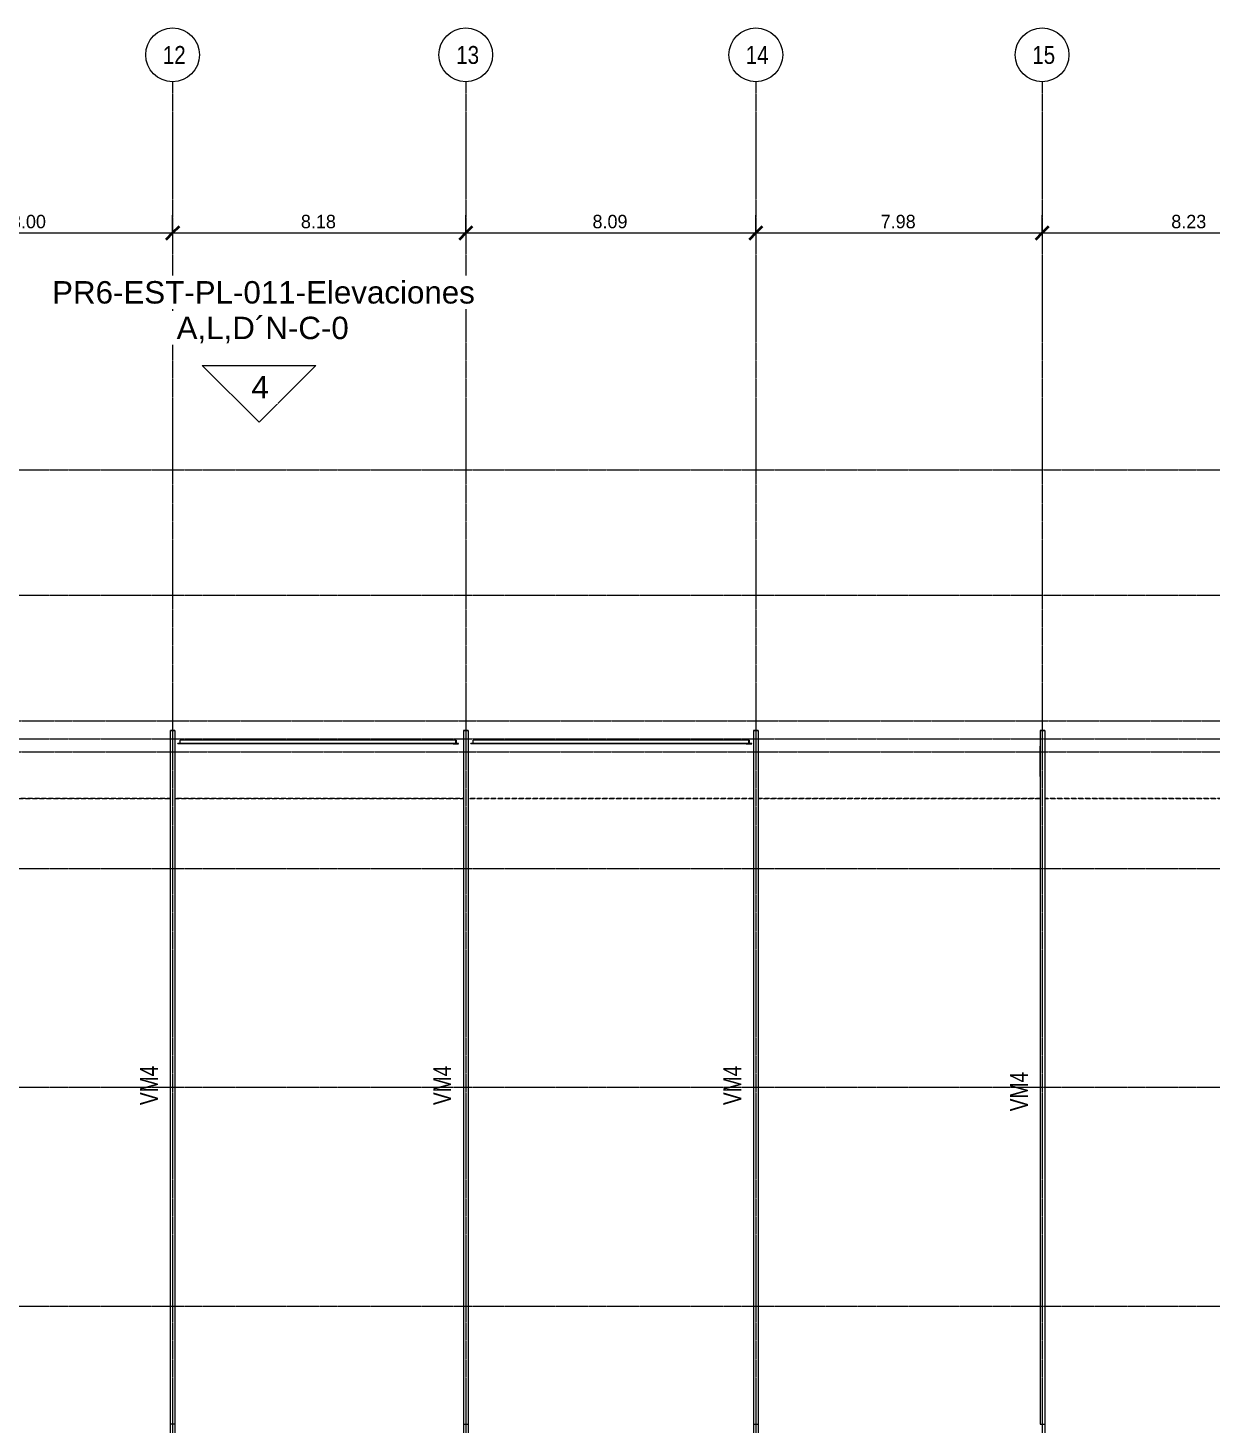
# Model space of a CAD drawing. Header units: centimetres. Extents: x -14291 to 3948, y -1225 to 8033.
# Drawn here: x -8575 to -5275, y 4139 to 8033 of the extents above; entities that cross this region are included whole.
import ezdxf

# ---------------------------------------------------------------- set-up
doc = ezdxf.new("R2010")
doc.units = ezdxf.units.CM
doc.linetypes.add('_Overhead', pattern=[0.47625, 0.3175, -0.15875])
doc.linetypes.add('Grid Line', pattern=[2.2225, 1.27, -0.3175, 0.3175, -0.3175])
for name, color, linetype, lineweight in [('A-ANNO-DIMS', 7, 'Continuous', 9), ('A-ANNO-DIMS-250', 7, 'Continuous', 9), ('A-FLOR', 7, 'Continuous', 9), ('G-ANNO-SYMB', 7, 'Continuous', 9), ('S-BEAM', 7, 'Continuous', 9), ('S-BEAM-IDEN', 7, 'Continuous', 18), ('S-COLS', 7, 'Continuous', 9), ('S-GRID', 7, 'Continuous', 9), ('S-GRID-IDEN', 7, 'Continuous', 9)]:
    doc.layers.add(name, color=color, linetype=linetype, lineweight=lineweight)
doc.styles.add('Arial', font='arial.ttf', dxfattribs={"height": 62.5})
doc.styles.add('Century Gothic', font='GOTHIC.TTF', dxfattribs={"height": 37.5})
doc.styles.add('Century Gothic_1', font='GOTHIC.TTF', dxfattribs={"width": 0.8, "height": 50})
doc.styles.add('Saira Condensed', font='SairaCondensed-Regular.ttf', dxfattribs={"height": 50})
doc.dimstyles.new('FCA_N_Cotas_E100', dxfattribs={"dimscale": 30.48, "dimtxt": 39.15631, "dimasz": 1.230315, "dimexe": 1.64042, "dimexo": 1.64042, "dimgap": 0.082021, "dimtad": 1, "dimlfac": 0.01, "dimrnd": 0.01, "dimzin": 0, "dimdsep": 46, "dimtxsty": 'Century Gothic', "dimblk1": 'OBLIQUE', "dimblk2": 'OBLIQUE', "dimsah": 1, "dimcen": 0.09, "dimdle": 1.64042, "dimadec": 3, "dimazin": 2, "dimtfac": 1, "dimtdec": 4, "dimtix": 1, "dimtmove": 0, "dimatfit": 3, "dimfxl": 1, "dimtvp": 1, "dimtolj": 1, "dimtzin": 0, "dimarcsym": 2})

# ---------------------------------------------------------------- blocks, each defined once
blk = doc.blocks.new('RVR_Tensor angular doble L - d_25 mm-1744881-N01 - Planta Envigados')
at = {"layer": 'S-BEAM'}
for p, q in [((-4.7, -4.5), (-4.7, 5)), ((763.6, 5), (-4.7, 5)), ((764, 5), (763.6, 5)), ((763.6, 5), (763.6, -4.5)), ((764, -5), (764, 5)), ((764, 5), (764.7, 5)), ((765, 5), (764.7, 5)), ((764.7, 5), (764.7, -5)), ((765, -4.5), (765, 5)), ((-11.5, -5), (-11.5, -4.5)), ((756.8, -4.5), (-11.5, -4.5)), ((756.8, -5), (-11.5, -5)), ((764.7, -5), (-3.6, -5)), ((763.6, -4.5), (756.8, -4.5)), ((756.8, -4.5), (756.8, -5)), ((756.8, -5), (764, -5)), ((764.7, -5), (771.9, -5)), ((771.9, -4.5), (765, -4.5)), ((771.9, -5), (771.9, -4.5))]:
    blk.add_line(p, q, dxfattribs=at)
blk = doc.blocks.new('Grid - 3mm-1819951-N01 - Planta Envigados')
at = {"layer": 'S-GRID-IDEN', "color": 253, "true_color": 0xaaaaaa}
blk.add_circle((0, 0), 0.3, dxfattribs=at)
blk = doc.blocks.new('DIMBLOCK25-N01 - Planta Envigados')
at = {"layer": 'A-ANNO-DIMS-250'}
for p, q in [((-8971.4, 7460.9), (-8971.4, 7510.9)), ((-8171.6, 7460.9), (-8171.6, 7510.9)), ((-8971.4, 7460.9), (-8171.6, 7460.9)), ((-8971.4, 7460.9), (-8971.4, 7437.4)), ((-8171.6, 7460.9), (-8171.6, 7437.4))]:
    blk.add_line(p, q, dxfattribs=at)
at = {"layer": 'A-ANNO-DIMS-250', "lineweight": 35}
for p, q in [((-8971.4, 7460.9), (-8952.6, 7479.6)), ((-8171.6, 7460.9), (-8152.8, 7479.6)), ((-8971.4, 7460.9), (-8990.1, 7442.1)), ((-8171.6, 7460.9), (-8190.3, 7442.1))]:
    blk.add_line(p, q, dxfattribs=at)
at = {"layer": 'A-ANNO-DIMS-250', "color": 0, "insert": (-8622.5, 7511.4), "char_height": 37.5, "width": 122.317, "attachment_point": 1, "line_spacing_factor": 0.984502, "style": 'Century Gothic'}
blk.add_mtext('8.00', dxfattribs=at)
blk = doc.blocks.new('_Oblique')
at = {"color": 0, "linetype": 'ByBlock', "lineweight": -2}
blk.add_line((-0.5, -0.5), (0.5, 0.5), dxfattribs=at)
blk = doc.blocks.new('DIMBLOCK26-N01 - Planta Envigados')
at = {"layer": 'A-ANNO-DIMS-250'}
for p, q in [((-8171.6, 7460.9), (-8171.6, 7510.9)), ((-7354, 7460.9), (-7354, 7510.9)), ((-8171.6, 7460.9), (-7354, 7460.9)), ((-8171.6, 7460.9), (-8171.6, 7437.4)), ((-7354, 7460.9), (-7354, 7437.4))]:
    blk.add_line(p, q, dxfattribs=at)
at = {"layer": 'A-ANNO-DIMS-250', "lineweight": 35}
for p, q in [((-8171.6, 7460.9), (-8152.8, 7479.6)), ((-7354, 7460.9), (-7335.3, 7479.6)), ((-8171.6, 7460.9), (-8190.3, 7442.1)), ((-7354, 7460.9), (-7372.8, 7442.1))]:
    blk.add_line(p, q, dxfattribs=at)
at = {"layer": 'A-ANNO-DIMS-250', "color": 0, "insert": (-7813.8, 7511.4), "char_height": 37.5, "width": 122.317, "attachment_point": 1, "line_spacing_factor": 0.984502, "style": 'Century Gothic'}
blk.add_mtext('8.18', dxfattribs=at)
blk = doc.blocks.new('DIMBLOCK27-N01 - Planta Envigados')
at = {"layer": 'A-ANNO-DIMS-250'}
for p, q in [((-7354, 7460.9), (-7354, 7510.9)), ((-6545, 7460.9), (-6545, 7510.9)), ((-7354, 7460.9), (-6545, 7460.9)), ((-7354, 7460.9), (-7354, 7437.4)), ((-6545, 7460.9), (-6545, 7437.4))]:
    blk.add_line(p, q, dxfattribs=at)
at = {"layer": 'A-ANNO-DIMS-250', "lineweight": 35}
for p, q in [((-7354, 7460.9), (-7335.3, 7479.6)), ((-6545, 7460.9), (-6526.2, 7479.6)), ((-7354, 7460.9), (-7372.8, 7442.1)), ((-6545, 7460.9), (-6563.7, 7442.1))]:
    blk.add_line(p, q, dxfattribs=at)
at = {"layer": 'A-ANNO-DIMS-250', "color": 0, "insert": (-7000.5, 7511.4), "char_height": 37.5, "width": 122.317, "attachment_point": 1, "line_spacing_factor": 0.984502, "style": 'Century Gothic'}
blk.add_mtext('8.09', dxfattribs=at)
blk = doc.blocks.new('DIMBLOCK28-N01 - Planta Envigados')
at = {"layer": 'A-ANNO-DIMS-250'}
for p, q in [((-6545, 7460.9), (-6545, 7510.9)), ((-5746.5, 7460.9), (-5746.5, 7510.9)), ((-6545, 7460.9), (-5746.5, 7460.9)), ((-6545, 7460.9), (-6545, 7437.4)), ((-5746.5, 7460.9), (-5746.5, 7437.4))]:
    blk.add_line(p, q, dxfattribs=at)
at = {"layer": 'A-ANNO-DIMS-250', "lineweight": 35}
for p, q in [((-6545, 7460.9), (-6526.2, 7479.6)), ((-5746.5, 7460.9), (-5727.8, 7479.6)), ((-6545, 7460.9), (-6563.7, 7442.1)), ((-5746.5, 7460.9), (-5765.3, 7442.1))]:
    blk.add_line(p, q, dxfattribs=at)
at = {"layer": 'A-ANNO-DIMS-250', "color": 0, "insert": (-6196.7, 7511.4), "char_height": 37.5, "width": 122.317, "attachment_point": 1, "line_spacing_factor": 0.984502, "style": 'Century Gothic'}
blk.add_mtext('7.98', dxfattribs=at)
blk = doc.blocks.new('DIMBLOCK29-N01 - Planta Envigados')
at = {"layer": 'A-ANNO-DIMS-250'}
for p, q in [((-5746.5, 7460.9), (-5746.5, 7510.9)), ((-4923.9, 7460.9), (-4923.9, 7510.9)), ((-5746.5, 7460.9), (-4923.9, 7460.9)), ((-5746.5, 7460.9), (-5746.5, 7437.4)), ((-4923.9, 7460.9), (-4923.9, 7437.4))]:
    blk.add_line(p, q, dxfattribs=at)
at = {"layer": 'A-ANNO-DIMS-250', "lineweight": 35}
for p, q in [((-5746.5, 7460.9), (-5727.8, 7479.6)), ((-4923.9, 7460.9), (-4905.1, 7479.6)), ((-5746.5, 7460.9), (-5765.3, 7442.1)), ((-4923.9, 7460.9), (-4942.6, 7442.1))]:
    blk.add_line(p, q, dxfattribs=at)
at = {"layer": 'A-ANNO-DIMS-250', "color": 0, "insert": (-5386.2, 7511.4), "char_height": 37.5, "width": 122.317, "attachment_point": 1, "line_spacing_factor": 0.984502, "style": 'Century Gothic'}
blk.add_mtext('8.23', dxfattribs=at)
blk = doc.blocks.new('Elevation - Detail Number-1115155-N01 - Planta Envigados')
at = {"layer": 'G-ANNO-SYMB'}
for p, q in [((0, 0.635), (-0.635, 0)), ((0.635, 0), (0, 0.635)), ((-0.635, 0), (0.635, 0))]:
    blk.add_line(p, q, dxfattribs=at)

msp = doc.modelspace()

# ---------------------------------------------------------------- linework, layer by layer
at = {"layer": 'A-FLOR', "color": 8, "linetype": '_Overhead', "true_color": 0x808080}
for p, q in [((-8965.145, 5883.732), (-8177.733, 5883.732)), ((-8177.733, 5883.732), (-8965.145, 5883.732)), ((-8165.233, 5883.732), (-7360.2, 5883.732)), ((-7360.2, 5883.732), (-8165.233, 5883.732)), ((-7347.7, 5883.732), (-6551.13, 5883.732)), ((-6551.13, 5883.732), (-7347.7, 5883.732)), ((-6538.63, 5883.732), (-5751.627, 5883.732)), ((-5751.627, 5883.732), (-6538.63, 5883.732)), ((-5739.127, 5883.732), (-4930.091, 5883.732)), ((-4930.091, 5883.732), (-5739.127, 5883.732))]:
    msp.add_line(p, q, dxfattribs=at)
at = {"layer": 'S-BEAM'}
for p, q in [((-8177.733, 4139.375), (-8177.733, 6073.06)), ((-8165.233, 6073.06), (-8177.733, 6073.06)), ((-8165.233, 6073.06), (-8165.233, 4139.375)), ((-7360.2, 6073.06), (-7360.2, 4139.375)), ((-7347.7, 6073.06), (-7360.2, 6073.06)), ((-7347.7, 6073.06), (-7347.7, 4139.375)), ((-6551.13, 6073.06), (-6551.13, 4139.375)), ((-6538.63, 6073.06), (-6551.13, 6073.06)), ((-6538.63, 6073.06), (-6538.63, 4139.375)), ((-5751.627, 6073.06), (-5751.627, 4139.375)), ((-5739.127, 6073.06), (-5751.627, 6073.06)), ((-5739.127, 6073.06), (-5739.127, 4139.375)), ((-8165.233, 4139.375), (-8177.733, 4139.375)), ((-8177.733, 2186.196), (-8177.733, 4139.375)), ((-8165.233, 4139.375), (-8177.733, 4139.375)), ((-8165.233, 4139.375), (-8165.233, 2186.196)), ((-7360.2, 4139.375), (-7347.7, 4139.375)), ((-7360.2, 4139.375), (-7347.7, 4139.375)), ((-7360.2, 4139.375), (-7360.2, 2186.196)), ((-7347.7, 4139.375), (-7347.7, 2186.196)), ((-6551.13, 4139.375), (-6538.63, 4139.375)), ((-6551.13, 4139.375), (-6538.63, 4139.375)), ((-6551.13, 4139.375), (-6551.13, 2186.196)), ((-6538.63, 4139.375), (-6538.63, 2186.196)), ((-5751.627, 4139.375), (-5739.127, 4139.375)), ((-5739.127, 4139.375), (-5739.127, 2201.853))]:
    msp.add_line(p, q, dxfattribs=at)
at = {"layer": 'S-COLS'}
for p, q in [((-5751.732, 6073.635), (-5739.232, 6073.635)), ((-5751.732, 6073.053), (-5751.732, 6073.635)), ((-5739.232, 6073.635), (-5739.232, 6073.06)), ((-8177.733, 6073.135), (-8165.233, 6073.135)), ((-7360.2, 6073.135), (-7347.7, 6073.135)), ((-6551.13, 6073.135), (-6538.63, 6073.135)), ((-5751.732, 5945.371), (-5751.732, 6029.957)), ((-5751.732, 5944.779), (-5751.732, 5945.371))]:
    msp.add_line(p, q, dxfattribs=at)
at = {"layer": 'S-GRID', "color": 253, "linetype": 'Grid Line', "true_color": 0xaaaaaa}
for p, q in [((-8171.576, 7882.574), (-8171.576, -1075.311)), ((-7354.036, 7882.574), (-7354.036, -1075.311)), ((-6544.967, 7882.574), (-6544.967, -1075.311)), ((-5746.523, 7882.574), (-5746.523, -1075.311)), ((-14005.363, 6800.445), (2922.583, 6800.445)), ((-14005.363, 6450.445), (2922.583, 6450.445)), ((-13687.863, 6100.445), (2605.083, 6100.445)), ((-14005.363, 6050.445), (2922.583, 6050.445)), ((-13687.863, 6013.539), (2605.083, 6013.539)), ((-14005.363, 5688.539), (2922.583, 5688.539)), ((-14005.363, 5078.539), (2922.583, 5078.539)), ((-14005.363, 4468.259), (2922.583, 4468.259))]:
    msp.add_line(p, q, dxfattribs=at)

# ---------------------------------------------------------------- block references
at = {"layer": 'G-ANNO-SYMB', "extrusion": (0, 0, -1), "xscale": 249.9999999999999, "yscale": 249.9999999999999, "zscale": 249.9999999999999, "rotation": 180}
msp.add_blockref('Elevation - Detail Number-1115155-N01 - Planta Envigados', (7930.428, 7091.695), dxfattribs=at)
at = {"layer": 'S-BEAM'}
for p in [(-8145.806, 6041.267), (-7328.266, 6041.267)]:
    msp.add_blockref('RVR_Tensor angular doble L - d_25 mm-1744881-N01 - Planta Envigados', p, dxfattribs=at)
at = {"layer": 'S-GRID-IDEN', "color": 253, "true_color": 0xaaaaaa, "xscale": 249.9999999999999, "yscale": 249.9999999999999, "zscale": 249.9999999999999, "rotation": 180}
for p in [(-8171.576, 7957.574), (-7354.036, 7957.574), (-6544.967, 7957.574), (-5746.523, 7957.574)]:
    msp.add_blockref('Grid - 3mm-1819951-N01 - Planta Envigados', p, dxfattribs=at)

# ---------------------------------------------------------------- texts
at = {"layer": 'S-BEAM-IDEN', "lineweight": 9, "char_height": 50, "width": 150.71725, "attachment_point": 1, "rotation": 90, "style": 'Century Gothic_1'}
for insert in [(-8262.299, 5028.875), (-7444.766, 5028.875), (-6635.696, 5028.875), (-5836.193, 5011.537)]:
    msp.add_mtext('VM4', dxfattribs=dict(at, insert=insert))
at = {"layer": 'S-GRID-IDEN', "color": 253, "true_color": 0xaaaaaa, "char_height": 50, "attachment_point": 1, "style": 'Saira Condensed'}
for s, insert, width in [('12', (-8198.892, 7982.204), 64.135), ('13', (-7380.602, 7982.204), 62.13078), ('14', (-6573.157, 7982.204), 66.13922), ('15', (-5773.839, 7982.204), 64.135)]:
    msp.add_mtext(s, dxfattribs=dict(at, insert=insert, width=width))

# ---------------------------------------------------------------- dimensions: what is measured, and where the dimension line sits
at = {"layer": 'A-ANNO-DIMS'}
for base, p1, p2, override, picture, middle in [((-8171.576, 7460.861), (-8971.395, 7487.378), (-8171.576, 7487.378), {"dimpost": '<>', "dimfxl": 799.818805}, 'DIMBLOCK25-N01 - Planta Envigados', (-8571.486, 7483.054)), ((-7354.036, 7460.861), (-8171.576, 7487.378), (-7354.036, 7487.378), {"dimpost": '<>', "dimfxl": 817.540027}, 'DIMBLOCK26-N01 - Planta Envigados', (-7762.806, 7483.054)), ((-6544.967, 7460.861), (-7354.036, 7487.378), (-6544.967, 7487.378), {"dimpost": '<>', "dimfxl": 809.069725}, 'DIMBLOCK27-N01 - Planta Envigados', (-6949.501, 7483.054)), ((-5746.523, 7460.861), (-6544.967, 7487.378), (-5746.523, 7487.378), {"dimpost": '<>', "dimfxl": 798.443268}, 'DIMBLOCK28-N01 - Planta Envigados', (-6145.745, 7483.054)), ((-4923.899, 7460.861), (-5746.523, 7487.378), (-4923.899, 7487.378), {"dimpost": '<>', "dimfxl": 822.62424}, 'DIMBLOCK29-N01 - Planta Envigados', (-5335.211, 7483.054))]:
    dim = msp.add_linear_dim(base=base, p1=p1, p2=p2, dimstyle='FCA_N_Cotas_E100', override=override, dxfattribs=at)
    dim.commit()
    dim.dimension.update_dxf_attribs({"geometry": picture, "text_midpoint": middle})

# ---------------------------------------------------------------- next in the draw order: texts
at = {"layer": 'G-ANNO-SYMB', "char_height": 62.5, "attachment_point": 1, "style": 'Arial', "bg_fill": 3, "box_fill_scale": 1.25, "bg_fill_color": 256, "bg_fill_true_color": 13158600, "bg_fill_transparency": 0}
for s, insert, width in [('PR6-EST-PL-011-Elevaciones', (-8507.736, 7326.511), 1422.99531), ('4', (-7951.877, 7061.899), 58.12234)]:
    msp.add_mtext(s, dxfattribs=dict(at, insert=insert, width=width))

# ---------------------------------------------------------------- next in the draw order: texts
at = {"layer": 'G-ANNO-SYMB', "insert": (-8160.47, 7227.292), "char_height": 62.5, "width": 583.22766, "attachment_point": 1, "style": 'Arial', "bg_fill": 3, "box_fill_scale": 1.25, "bg_fill_color": 256, "bg_fill_true_color": 13158600, "bg_fill_transparency": 0}
msp.add_mtext('A,L,D´N-C-0', dxfattribs=at)

doc.saveas('drawing.dxf')
